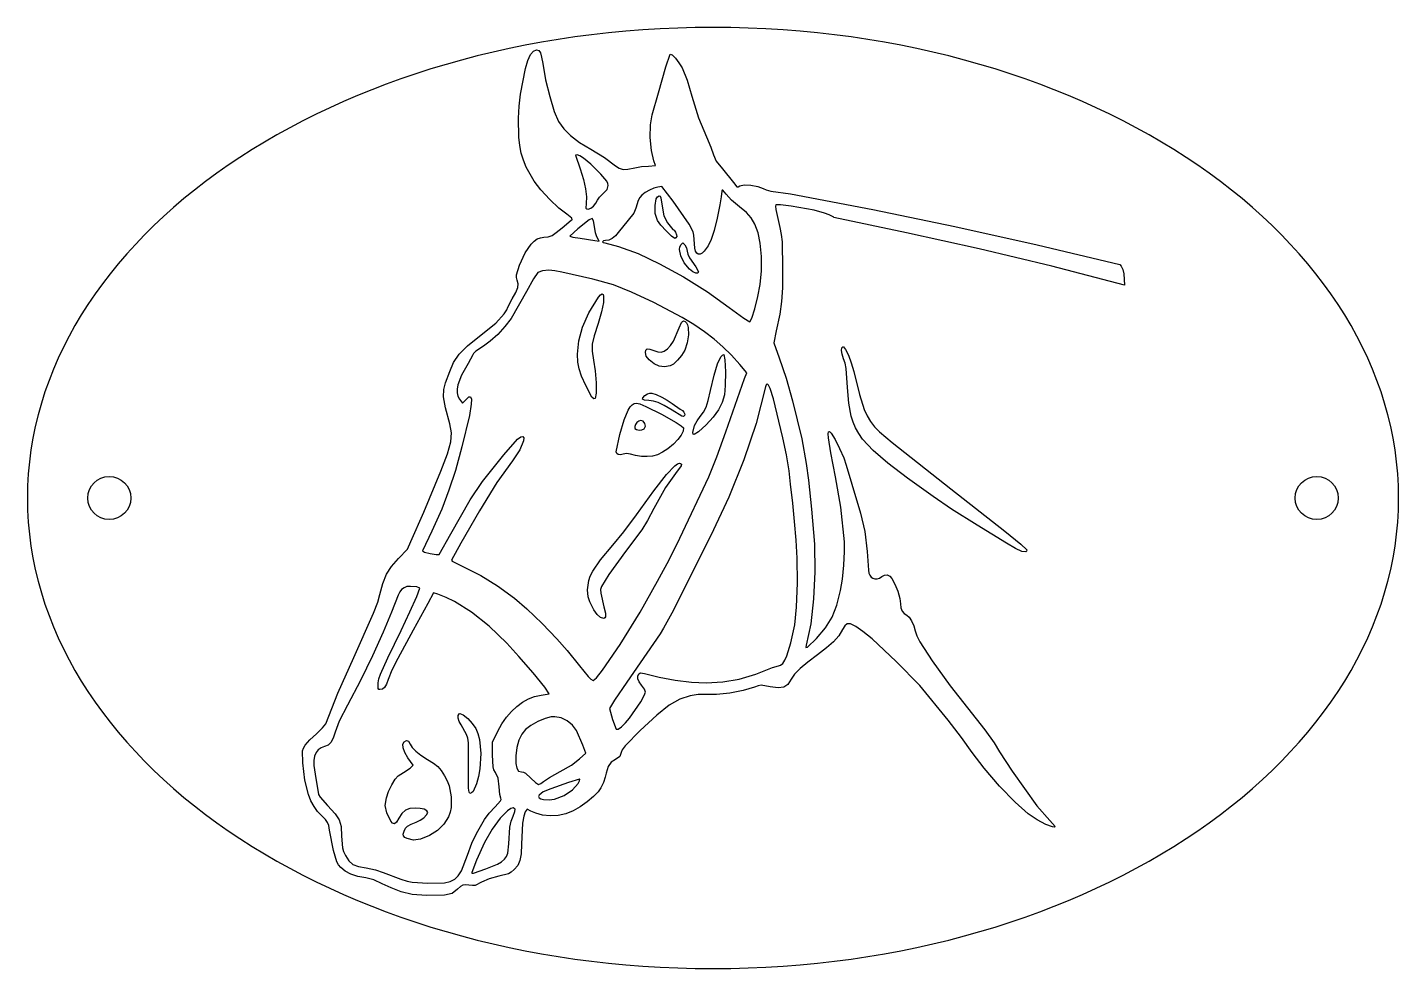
# Model space of a CAD drawing. Extents: x -54 to 264, y 33 to 252.
import ezdxf

# ---------------------------------------------------------------- set-up
doc = ezdxf.new("R2010")
doc.units = 0
doc.header["$MEASUREMENT"] = 0
doc.layers.add('Layer 1', color=7, linetype='Continuous')

msp = doc.modelspace()

# ---------------------------------------------------------------- linework, layer by layer
at = {"linetype": 'Continuous'}
for centre in [(-35.186186, 142.645466), (244.952914, 142.645466)]:
    msp.add_circle(centre, 5, dxfattribs=at)
at = {"linetype": 'Continuous', "extrusion": (0, 0, -1)}
msp.add_ellipse((104.883364, 142.645466), major_axis=(159.051771, 0), ratio=0.6866098313, dxfattribs=at)
at = {"layer": 'Layer 1'}
for p, q in [((61.927514, 244.19575), (62.536682, 245.545611)), ((62.536682, 245.545611), (63.213103, 246.352812)), ((63.213103, 246.352812), (63.958828, 246.621056)), ((63.958828, 246.621056), (64.452891, 246.466756)), ((63.958828, 246.621056), (63.958828, 246.621056)), ((64.452891, 246.466756), (64.828927, 245.947946)), ((64.828927, 245.947946), (65.124896, 244.98076)), ((65.124896, 244.98076), (65.378759, 243.481334)), ((93.95866, 242.729681), (94.976815, 245.650917)), ((94.976815, 245.650917), (95.41113, 245.492787)), ((95.41113, 245.492787), (96.157803, 244.740327)), ((60.242415, 236.348026), (61.383551, 242.299528)), ((61.383551, 242.299528), (61.927514, 244.19575)), ((65.378759, 243.481334), (66.051898, 239.709546)), ((92.225148, 236.67272), (93.95866, 242.729681)), ((96.157803, 244.740327), (96.995285, 243.651617)), ((96.995285, 243.651617), (97.702023, 242.484736)), ((97.702023, 242.484736), (98.873466, 239.629975)), ((66.051898, 239.709546), (67.002824, 235.789509)), ((98.873466, 239.629975), (99.986259, 235.887789)), ((59.9251, 233.558921), (60.242415, 236.348026)), ((67.002824, 235.789509), (68.061145, 232.348561)), ((90.76994, 231.59272), (92.225148, 236.67272)), ((99.986259, 235.887789), (101.496492, 230.895101)), ((59.760773, 230.781331), (59.9251, 233.558921)), ((68.061145, 232.348561), (69.056467, 230.014039)), ((59.83015, 226.384119), (59.760773, 230.781331)), ((69.056467, 230.014039), (70.247057, 228.319481)), ((90.29392, 226.277647), (90.348809, 229.225366)), ((90.348809, 229.225366), (90.76994, 231.59272)), ((101.496492, 230.895101), (103.346467, 226.424525)), ((60.05059, 224.469004), (59.83015, 226.384119)), ((70.247057, 228.319481), (71.829316, 226.735363)), ((71.829316, 226.735363), (73.892669, 225.183238)), ((90.582874, 223.312968), (90.29392, 226.277647)), ((103.346467, 226.424525), (104.376946, 224.072893)), ((60.407667, 222.69115), (60.05059, 224.469004)), ((60.910983, 221.011756), (60.407667, 222.69115)), ((73.892669, 225.183238), (76.526537, 223.584664)), ((76.526537, 223.584664), (79.687986, 221.63777)), ((91.193273, 220.894734), (90.582874, 223.312968)), ((104.376946, 224.072893), (104.995703, 222.288206)), ((61.570139, 219.392022), (60.910983, 221.011756)), ((73.404453, 222.270567), (72.98994, 222.200011)), ((72.98994, 222.200011), (74.048273, 219.016192)), ((73.993076, 222.058059), (73.404453, 222.270567)), ((73.404453, 222.270567), (73.404453, 222.270567)), ((74.870007, 221.526022), (73.993076, 222.058059)), ((76.552995, 220.136261), (74.870007, 221.526022)), ((78.846051, 217.77265), (76.552995, 220.136261)), ((79.687986, 221.63777), (82.267995, 219.739386)), ((82.267995, 219.739386), (83.11012, 219.161506)), ((86.739453, 219.271956), (88.326682, 219.538954)), ((88.326682, 219.538954), (89.940912, 219.651192)), ((89.940912, 219.651192), (91.581328, 219.783484)), ((91.581328, 219.783484), (91.193273, 220.894734)), ((104.995703, 222.288206), (105.597331, 220.804818)), ((105.597331, 220.804818), (107.050634, 219.007372)), ((63.394384, 216.176331), (61.570139, 219.392022)), ((74.048273, 219.016192), (74.805606, 216.540027)), ((74.805606, 216.540027), (75.296027, 214.363414)), ((80.259293, 216.18643), (78.846051, 217.77265)), ((83.11012, 219.161506), (84.004472, 218.90558)), ((84.004472, 218.90558), (85.14845, 218.9497)), ((85.14845, 218.9497), (86.739453, 219.271956)), ((107.050634, 219.007372), (109.625912, 215.87647)), ((64.95262, 214.167989), (63.394384, 216.176331)), ((67.005273, 211.950933), (64.95262, 214.167989)), ((75.296027, 214.363414), (75.517554, 212.497947)), ((78.555531, 212.44271), (79.428134, 213.301192)), ((79.428134, 213.301192), (80.361739, 214.250436)), ((80.516205, 215.65958), (80.259293, 216.18643)), ((80.361739, 214.250436), (80.583481, 215.144456)), ((80.583481, 215.144456), (80.516205, 215.65958)), ((89.176212, 213.538923), (88.38869, 212.921956)), ((90.132906, 214.094195), (89.176212, 213.538923)), ((91.147943, 214.530777), (90.132906, 214.094195)), ((92.110495, 214.791678), (91.147943, 214.530777)), ((93.045356, 214.950428), (92.110495, 214.791678)), ((95.647092, 211.493206), (93.045356, 214.950428)), ((93.045356, 214.950428), (93.045356, 214.950428)), ((106.927162, 213.821539), (106.768412, 212.525081)), ((107.034347, 214.097849), (106.927162, 213.821539)), ((107.189234, 214.11185), (107.034347, 214.097849)), ((107.90612, 213.17772), (107.189234, 214.11185)), ((109.16186, 211.796968), (107.90612, 213.17772)), ((109.625912, 215.87647), (110.444562, 214.867562)), ((110.444562, 214.867562), (110.730931, 214.851436)), ((110.730931, 214.851436), (111.107578, 215.065081)), ((111.107578, 215.065081), (112.131884, 215.314833)), ((112.131884, 215.314833), (113.655081, 215.261717)), ((113.655081, 215.261717), (115.262721, 214.953737)), ((115.262721, 214.953737), (116.540356, 214.4389)), ((116.540356, 214.4389), (117.210406, 214.137112)), ((117.210406, 214.137112), (118.316128, 213.864574)), ((118.316128, 213.864574), (122.83744, 213.230636)), ((122.83744, 213.230636), (141.971642, 209.581119)), ((69.148661, 209.932756), (67.005273, 211.950933)), ((75.468203, 210.95522), (75.412436, 209.888932)), ((75.517554, 212.497947), (75.468203, 210.95522)), ((76.52003, 209.899335), (77.16494, 210.381136)), ((77.16494, 210.381136), (77.730979, 211.035326)), ((77.730979, 211.035326), (78.087578, 211.74015)), ((78.087578, 211.74015), (78.555531, 212.44271)), ((87.500303, 211.699409), (87.004037, 209.896886)), ((87.881724, 212.353062), (87.500303, 211.699409)), ((88.38869, 212.921956), (87.881724, 212.353062)), ((91.429197, 210.524347), (91.731659, 212.061385)), ((91.502662, 208.686808), (91.429197, 210.524347)), ((91.731659, 212.061385), (92.012934, 212.558385)), ((92.012934, 212.558385), (92.375078, 212.789664)), ((92.375078, 212.789664), (92.427995, 212.789664)), ((92.427995, 212.789664), (92.61451, 212.673293)), ((92.427995, 212.789664), (92.427995, 212.789664)), ((92.61451, 212.673293), (92.768277, 212.287352)), ((92.768277, 212.287352), (93.062995, 210.408414)), ((93.062995, 210.408414), (93.472329, 208.120264)), ((99.368898, 206.210359), (95.647092, 211.493206)), ((106.503828, 210.690636), (105.833551, 207.61265)), ((106.768412, 212.525081), (106.503828, 210.690636)), ((111.054662, 210.187928), (109.16186, 211.796968)), ((112.658515, 208.872492), (111.054662, 210.187928)), ((119.433134, 210.681817), (119.362992, 210.402725)), ((119.362992, 210.402725), (119.4618, 209.632204)), ((120.558032, 210.673108), (119.433134, 210.681817)), ((123.000946, 210.377804), (120.558032, 210.673108)), ((128.358412, 209.420636), (123.000946, 210.377804)), ((70.979106, 208.521053), (69.148661, 209.932756)), ((69.867856, 205.372511), (71.993342, 207.092303)), ((72.116638, 207.550186), (70.979106, 208.521053)), ((71.993342, 207.092303), (72.239603, 207.219361)), ((72.239603, 207.219361), (72.116638, 207.550186)), ((76.191398, 207.206956), (73.521105, 205.124888)), ((75.412436, 209.888932), (75.579335, 209.739288)), ((75.579335, 209.739288), (75.926815, 209.711678)), ((75.926815, 209.711678), (76.52003, 209.899335)), ((76.852856, 207.515636), (76.191398, 207.206956)), ((77.179176, 206.968831), (76.852856, 207.515636)), ((76.852856, 207.515636), (76.852856, 207.515636)), ((77.443759, 205.178484), (77.179176, 206.968831)), ((85.187231, 207.14522), (82.850078, 204.2789)), ((86.508812, 208.734212), (85.187231, 207.14522)), ((87.004037, 209.896886), (86.508812, 208.734212)), ((91.987023, 207.057025), (91.502662, 208.686808)), ((92.769288, 205.988229), (91.987023, 207.057025)), ((93.472329, 208.120264), (94.332995, 206.474942)), ((105.833551, 207.61265), (105.152813, 204.749286)), ((113.758478, 207.641864), (112.658515, 208.872492)), ((114.573685, 206.189372), (113.758478, 207.641864)), ((119.4618, 209.632204), (120.394453, 205.39015)), ((130.719278, 208.761722), (128.358412, 209.420636)), ((131.871797, 208.333083), (130.719278, 208.761722)), ((132.944523, 207.789039), (131.871797, 208.333083)), ((132.944523, 207.744942), (132.944523, 207.789039)), ((149.798481, 204.213841), (132.944523, 207.744942)), ((141.971642, 209.581119), (161.001003, 205.632056)), ((67.531936, 203.551052), (68.529924, 204.222677)), ((68.529924, 204.222677), (69.867856, 205.372511)), ((73.521105, 205.124888), (71.684662, 203.423414)), ((77.590995, 204.147905), (77.443759, 205.178484)), ((77.964106, 203.220567), (77.590995, 204.147905)), ((82.850078, 204.2789), (82.231912, 203.479612)), ((94.022325, 204.606943), (92.769288, 205.988229)), ((95.263128, 203.412209), (94.022325, 204.606943)), ((94.332995, 206.474942), (95.53244, 204.993275)), ((95.53244, 204.993275), (95.860069, 204.786533)), ((95.860069, 204.786533), (96.197526, 204.300851)), ((96.197526, 204.300851), (96.43395, 203.738048)), ((96.43395, 203.738048), (96.458481, 203.299942)), ((100.304262, 204.381037), (99.368898, 206.210359)), ((100.448917, 203.614141), (100.304262, 204.381037)), ((100.480148, 202.620845), (100.448917, 203.614141)), ((105.152813, 204.749286), (104.48809, 202.665022)), ((115.323273, 204.208345), (114.573685, 206.189372)), ((115.863497, 201.777994), (115.323273, 204.208345)), ((120.394453, 205.39015), (120.721924, 203.779267)), ((120.721924, 203.779267), (120.907205, 202.082006)), ((166.65244, 200.473058), (149.798481, 204.213841)), ((161.001003, 205.632056), (180.060318, 201.383445)), ((61.316235, 199.507992), (62.674166, 201.540829)), ((62.674166, 201.540829), (63.379594, 202.249997)), ((63.379594, 202.249997), (64.103368, 202.755479)), ((64.103368, 202.755479), (64.846016, 203.058137)), ((64.846016, 203.058137), (65.608065, 203.158831)), ((65.608065, 203.158831), (66.63696, 203.236736)), ((66.63696, 203.236736), (67.531936, 203.551052)), ((71.684662, 203.423414), (72.393489, 203.194954)), ((72.393489, 203.194954), (74.10119, 202.911886)), ((74.10119, 202.911886), (77.505495, 202.38272)), ((77.505495, 202.38272), (78.493273, 202.268067)), ((78.493273, 202.268067), (77.964106, 203.220567)), ((79.471269, 202.30001), (79.278203, 202.118136)), ((79.278203, 202.118136), (79.420191, 201.931852)), ((79.420191, 201.931852), (79.763273, 201.853553)), ((79.939662, 202.3739), (79.471269, 202.30001)), ((79.763273, 201.853553), (82.991451, 200.982698)), ((80.741118, 202.504346), (79.939662, 202.3739)), ((81.517063, 202.880505), (80.741118, 202.504346)), ((82.231912, 203.479612), (81.517063, 202.880505)), ((82.991451, 200.982698), (87.524384, 199.348831)), ((96.00869, 202.903067), (95.263128, 203.412209)), ((96.263035, 203.020098), (96.00869, 202.903067)), ((96.458481, 203.299942), (96.263035, 203.020098)), ((97.122865, 200.322957), (97.215788, 200.95949)), ((97.215788, 200.95949), (97.472717, 201.474317)), ((97.472717, 201.474317), (97.878412, 201.835914)), ((97.878412, 201.835914), (98.38112, 201.368484)), ((97.878412, 201.835914), (97.878412, 201.835914)), ((98.38112, 201.368484), (98.753654, 200.688285)), ((98.753654, 200.688285), (98.910287, 199.922095)), ((100.64804, 200.613469), (100.480148, 202.620845)), ((100.850962, 199.93254), (100.64804, 200.613469)), ((103.755264, 201.140752), (102.870217, 199.957372)), ((104.48809, 202.665022), (103.755264, 201.140752)), ((116.139457, 198.706755), (115.863497, 201.777994)), ((120.907205, 202.082006), (121.011815, 195.829872)), ((183.506398, 196.432728), (166.65244, 200.473058)), ((180.060318, 201.383445), (199.284384, 196.835289)), ((60.025356, 196.650081), (61.316235, 199.507992)), ((87.524384, 199.348831), (92.50378, 197.000286)), ((97.38517, 198.814788), (97.122865, 200.322957)), ((98.171909, 197.209839), (97.38517, 198.814788)), ((98.910287, 199.922095), (99.039202, 199.239178)), ((99.039202, 199.239178), (99.420895, 198.39267)), ((99.420895, 198.39267), (100.912301, 196.270845)), ((101.127029, 199.473514), (100.850962, 199.93254)), ((101.471616, 199.241438), (101.127029, 199.473514)), ((101.880095, 199.241357), (101.471616, 199.241438)), ((102.347838, 199.47832), (101.880095, 199.241357)), ((102.870217, 199.957372), (102.347838, 199.47832)), ((116.135207, 195.376677), (116.139457, 198.706755)), ((59.267003, 194.396965), (60.025356, 196.650081)), ((59.27858, 193.815418), (59.267003, 194.396965)), ((64.232231, 194.947928), (63.211637, 193.502712)), ((65.310523, 195.367435), (64.232231, 194.947928)), ((66.78987, 195.485914), (65.310523, 195.367435)), ((68.207923, 195.374333), (66.78987, 195.485914)), ((66.78987, 195.485914), (66.78987, 195.485914)), ((69.850217, 195.08022), (68.207923, 195.374333)), ((76.989673, 193.441976), (69.850217, 195.08022)), ((92.50378, 197.000286), (98.019691, 193.935553)), ((99.395356, 195.768136), (98.171909, 197.209839)), ((100.194496, 195.157638), (99.395356, 195.768136)), ((100.876424, 194.835701), (100.194496, 195.157638)), ((101.351395, 194.827846), (100.876424, 194.835701)), ((100.912301, 196.270845), (101.529662, 195.159595)), ((101.529662, 195.159595), (101.351395, 194.827846)), ((115.834801, 192.169803), (116.135207, 195.376677)), ((121.011815, 195.829872), (120.979035, 191.411737)), ((200.360356, 192.00299), (183.506398, 196.432728)), ((199.284384, 196.835289), (199.601884, 196.464872)), ((199.601884, 196.464872), (199.9941, 195.696378)), ((199.9941, 195.696378), (200.219065, 194.688767)), ((200.219065, 194.688767), (200.360356, 192.00299)), ((59.164744, 190.365921), (59.62224, 191.45922)), ((59.48737, 193.201678), (59.27858, 193.815418)), ((59.712441, 192.34116), (59.48737, 193.201678)), ((59.62224, 191.45922), (59.712441, 192.34116)), ((63.211637, 193.502712), (61.577578, 190.564664)), ((81.823665, 192.078754), (76.989673, 193.441976)), ((86.004492, 190.441351), (81.823665, 192.078754)), ((98.019691, 193.935553), (103.573001, 190.450966)), ((115.304896, 189.389573), (115.834801, 192.169803)), ((120.979035, 191.411737), (120.798023, 188.279076)), ((57.282509, 186.948692), (58.287926, 188.871331)), ((61.577578, 190.564664), (58.032162, 184.311678)), ((58.287926, 188.871331), (59.164744, 190.365921)), ((76.093061, 185.620337), (78.308065, 189.215289)), ((78.308065, 189.215289), (78.797607, 189.811268)), ((78.797607, 189.811268), (79.163551, 190.009039)), ((79.475977, 188.037596), (79.049805, 185.84955)), ((79.163551, 190.009039), (79.387754, 189.882088)), ((79.163551, 190.009039), (79.163551, 190.009039)), ((79.387754, 189.882088), (79.514426, 189.493776)), ((79.514426, 189.493776), (79.475977, 188.037596)), ((91.184453, 187.980567), (86.004492, 190.441351)), ((97.734281, 184.539445), (91.184453, 187.980567)), ((103.573001, 190.450966), (108.664592, 186.842859)), ((114.603274, 186.577384), (115.304896, 189.389573)), ((120.798023, 188.279076), (120.3579, 185.32348)), ((54.504384, 183.253345), (56.398511, 185.372139)), ((56.398511, 185.372139), (57.037828, 186.323056)), ((57.037828, 186.323056), (57.282509, 186.948692)), ((74.580479, 182.312604), (76.093061, 185.620337)), ((79.049805, 185.84955), (78.237509, 183.138692)), ((100.458908, 182.895326), (97.734281, 184.539445)), ((108.664592, 186.842859), (112.04244, 184.364595)), ((113.915489, 184.400641), (114.603274, 186.577384)), ((120.3579, 185.32348), (119.547787, 181.436539)), ((50.738481, 180.210636), (54.504384, 183.253345)), ((56.6135, 182.41671), (54.939775, 180.58343)), ((58.032162, 184.311678), (56.6135, 182.41671)), ((73.719017, 179.151126), (74.580479, 182.312604)), ((78.237509, 183.138692), (77.305982, 180.311141)), ((95.717929, 179.069314), (97.067023, 182.150914)), ((97.067023, 182.150914), (97.593998, 183.347281)), ((97.593998, 183.347281), (97.830868, 183.637865)), ((97.830868, 183.637865), (98.07244, 183.738414)), ((98.07244, 183.738414), (98.390333, 183.628289)), ((98.07244, 183.738414), (98.07244, 183.738414)), ((98.390333, 183.628289), (98.769176, 183.279803)), ((98.769176, 183.279803), (98.997059, 182.8538)), ((98.997059, 182.8538), (99.135781, 182.216407)), ((99.135781, 182.216407), (99.161085, 180.52135)), ((102.900662, 181.241613), (100.458908, 182.895326)), ((112.04244, 184.364595), (113.427092, 183.526747)), ((113.427092, 183.526747), (113.915489, 184.400641)), ((119.547787, 181.436539), (118.992162, 178.684872)), ((47.955453, 177.97981), (50.738481, 180.210636)), ((53.207104, 179.00693), (51.611606, 177.882303)), ((54.939775, 180.58343), (53.207104, 179.00693)), ((73.45737, 175.994942), (73.719017, 179.151126)), ((76.874096, 178.379229), (76.863742, 176.705972)), ((77.305982, 180.311141), (76.874096, 178.379229)), ((95.050307, 178.055087), (95.717929, 179.069314)), ((98.875782, 178.622429), (98.310565, 176.947442)), ((99.161085, 180.52135), (98.875782, 178.622429)), ((105.122534, 179.532891), (102.900662, 181.241613)), ((107.187515, 177.723744), (105.122534, 179.532891)), ((118.992162, 178.684872), (120.226884, 175.148275)), ((44.66599, 174.086193), (45.990149, 176.007471)), ((45.990149, 176.007471), (47.955453, 177.97981)), ((49.16862, 175.853831), (48.092648, 173.895914)), ((49.348579, 176.212698), (49.16862, 175.853831)), ((49.852098, 176.70074), (49.348579, 176.212698)), ((51.611606, 177.882303), (49.852098, 176.70074)), ((73.542645, 174.199481), (73.45737, 175.994942)), ((76.863742, 176.705972), (77.196815, 174.654386)), ((89.226537, 176.382997), (89.314236, 176.968243)), ((89.415394, 175.529305), (89.226537, 176.382997)), ((89.314236, 176.968243), (89.620621, 177.230013)), ((90.073203, 174.707303), (89.415394, 175.529305)), ((89.620621, 177.230013), (90.210624, 177.185133)), ((90.210624, 177.185133), (91.149176, 176.850428)), ((91.149176, 176.850428), (92.090168, 176.543472)), ((92.090168, 176.543472), (92.873918, 176.507297)), ((92.873918, 176.507297), (93.591251, 176.75293)), ((93.591251, 176.75293), (94.332995, 177.2914)), ((94.332995, 177.2914), (95.050307, 178.055087)), ((97.586728, 175.743844), (96.679141, 174.618191)), ((98.310565, 176.947442), (97.586728, 175.743844)), ((105.952643, 173.781244), (106.708965, 175.387803)), ((106.708965, 175.387803), (107.061725, 175.795944)), ((107.061725, 175.795944), (107.394592, 175.933206)), ((109.158593, 175.768756), (107.187515, 177.723744)), ((107.394592, 175.933206), (107.636267, 174.707923)), ((107.394592, 175.933206), (107.394592, 175.933206)), ((111.098759, 173.622511), (109.158593, 175.768756)), ((120.226884, 175.148275), (121.889826, 170.474833)), ((134.688873, 176.905772), (134.752462, 177.50312)), ((134.833491, 176.024989), (134.688873, 176.905772)), ((134.752462, 177.50312), (135.025912, 177.723553)), ((135.184662, 174.954247), (134.833491, 176.024989)), ((135.025912, 177.723553), (135.131745, 177.705914)), ((135.025912, 177.723553), (135.025912, 177.723553)), ((135.131745, 177.705914), (135.644636, 177.134575)), ((135.644636, 177.134575), (136.286706, 175.829161)), ((136.286706, 175.829161), (136.953223, 174.037784)), ((42.862717, 169.345081), (43.806398, 172.008553)), ((43.806398, 172.008553), (44.66599, 174.086193)), ((48.092648, 173.895914), (46.514911, 171.115157)), ((73.82877, 172.611495), (73.542645, 174.199481)), ((74.401035, 170.900632), (73.82877, 172.611495)), ((77.196815, 174.654386), (77.553144, 172.133744)), ((77.553144, 172.133744), (77.755683, 169.361294)), ((91.243238, 173.786366), (90.073203, 174.707303)), ((92.423579, 173.247161), (91.243238, 173.786366)), ((93.643611, 173.080839), (92.423579, 173.247161)), ((94.932717, 173.278553), (93.643611, 173.080839)), ((95.742804, 173.73994), (94.932717, 173.278553)), ((96.679141, 174.618191), (95.742804, 173.73994)), ((105.14339, 171.158253), (105.952643, 173.781244)), ((107.636267, 174.707923), (107.753083, 171.888245)), ((107.753083, 171.888245), (107.725932, 168.758304)), ((112.756815, 171.699872), (111.098759, 173.622511)), ((135.538753, 173.924528), (135.184662, 174.954247)), ((135.77301, 172.73374), (135.538753, 173.924528)), ((136.093065, 168.313206), (135.77301, 172.73374)), ((136.953223, 174.037784), (137.539453, 172.008553)), ((137.539453, 172.008553), (138.87119, 166.646331)), ((42.41996, 167.839436), (42.862717, 169.345081)), ((45.666223, 168.875825), (45.506721, 167.923264)), ((46.514911, 171.115157), (45.666223, 168.875825)), ((75.344731, 168.736539), (74.401035, 170.900632)), ((76.784199, 166.080407), (75.344731, 168.736539)), ((77.755683, 169.361294), (77.775801, 167.00848)), ((104.298967, 167.563553), (105.14339, 171.158253)), ((107.725932, 168.758304), (107.535703, 166.602234)), ((107.888481, 158.003275), (112.218828, 170.350497)), ((112.218828, 170.350497), (112.756815, 171.699872)), ((117.25424, 168.920298), (117.078342, 168.41022)), ((117.448759, 169.133414), (117.25424, 168.920298)), ((117.770691, 168.826936), (117.448759, 169.133414)), ((117.448759, 169.133414), (117.448759, 169.133414)), ((118.171382, 168.024362), (117.770691, 168.826936)), ((121.889826, 170.474833), (123.340148, 165.199942)), ((42.395136, 166.097634), (42.41996, 167.839436)), ((42.840023, 163.602715), (42.395136, 166.097634)), ((45.506721, 167.923264), (45.51922, 167.062944)), ((45.51922, 167.062944), (45.700299, 166.280493)), ((45.700299, 166.280493), (46.046537, 165.561539)), ((46.046537, 165.561539), (46.752092, 164.679595)), ((46.752092, 164.679595), (47.598759, 165.508622)), ((47.598759, 165.508622), (48.238712, 166.112234)), ((48.238712, 166.112234), (48.657176, 166.129281)), ((48.657176, 166.129281), (48.850702, 165.562597)), ((48.850702, 165.562597), (48.815842, 164.415011)), ((77.260824, 165.62751), (76.784199, 166.080407)), ((77.58487, 165.746747), (77.260824, 165.62751)), ((77.775801, 167.00848), (77.58487, 165.746747)), ((88.512162, 165.55272), (88.61702, 165.924408)), ((89.006279, 165.359703), (88.512162, 165.55272)), ((88.61702, 165.924408), (89.094245, 166.452303)), ((89.094245, 166.452303), (89.679186, 166.856495)), ((89.679186, 166.856495), (90.249592, 166.990289)), ((90.249592, 166.990289), (90.699384, 166.946192)), ((90.249592, 166.990289), (90.249592, 166.990289)), ((90.699384, 166.946192), (91.730495, 166.644801)), ((91.730495, 166.644801), (92.979433, 166.083459)), ((92.979433, 166.083459), (94.256923, 165.358171)), ((103.777162, 165.302426), (104.298967, 167.563553)), ((107.535703, 166.602234), (106.98267, 164.815121)), ((117.078342, 168.41022), (114.867118, 159.942949)), ((118.912787, 165.632095), (118.171382, 168.024362)), ((120.182787, 160.490359), (118.912787, 165.632095)), ((136.374595, 164.667454), (136.093065, 168.313206)), ((138.87119, 166.646331), (139.948288, 163.188808)), ((43.806398, 159.83772), (42.840023, 163.602715)), ((48.815842, 164.415011), (48.392509, 161.769178)), ((84.255878, 160.759496), (85.171828, 163.016278)), ((85.171828, 163.016278), (85.634529, 163.766184)), ((85.634529, 163.766184), (86.110913, 164.283503)), ((86.110913, 164.283503), (86.60888, 164.583039)), ((86.60888, 164.583039), (87.136328, 164.679595)), ((87.136328, 164.679595), (87.943452, 164.463106)), ((87.136328, 164.679595), (87.136328, 164.679595)), ((87.943452, 164.463106), (89.314055, 163.885692)), ((89.96737, 165.261678), (89.006279, 165.359703)), ((89.314055, 163.885692), (92.933639, 162.080392)), ((91.085335, 165.154623), (89.96737, 165.261678)), ((92.188413, 164.816378), (91.085335, 165.154623)), ((93.534755, 164.138543), (92.188413, 164.816378)), ((95.382509, 163.01272), (93.534755, 164.138543)), ((94.256923, 165.358171), (95.37369, 164.564942)), ((95.37369, 164.564942), (97.243412, 163.286122)), ((97.630226, 161.673148), (95.382509, 163.01272)), ((97.243412, 163.286122), (97.788126, 162.929962)), ((97.788126, 162.929962), (98.153939, 162.532463)), ((98.153939, 162.532463), (98.313637, 162.134762)), ((101.926537, 161.58397), (102.692866, 162.569686)), ((102.692866, 162.569686), (103.275768, 163.723488)), ((103.275768, 163.723488), (103.777162, 165.302426)), ((106.124381, 163.107388), (104.91783, 161.407443)), ((106.98267, 164.815121), (106.124381, 163.107388)), ((123.340148, 165.199942), (125.478187, 156.343731)), ((136.935871, 161.603124), (136.374595, 164.667454)), ((139.948288, 163.188808), (140.612983, 161.739568)), ((44.188053, 157.783646), (43.806398, 159.83772)), ((48.392509, 161.769178), (46.628424, 154.549135)), ((83.29987, 157.394734), (84.255878, 160.759496)), ((86.890395, 159.717728), (86.726716, 159.243709)), ((86.726716, 159.243709), (86.765912, 158.805845)), ((87.221138, 160.161343), (86.890395, 159.717728)), ((87.683134, 160.507997), (87.221138, 160.161343)), ((88.053551, 160.613831), (87.683134, 160.507997)), ((88.646879, 160.438364), (88.053551, 160.613831)), ((88.053551, 160.613831), (88.053551, 160.613831)), ((89.0663, 159.946365), (88.646879, 160.438364)), ((88.909037, 158.708831), (89.193218, 159.311849)), ((89.193218, 159.311849), (89.0663, 159.946365)), ((92.933639, 162.080392), (96.370956, 160.128304)), ((96.370956, 160.128304), (97.513726, 159.367406)), ((97.513726, 159.367406), (98.001884, 158.894039)), ((98.033171, 161.590932), (97.630226, 161.673148)), ((98.240009, 161.777997), (98.033171, 161.590932)), ((98.313637, 162.134762), (98.240009, 161.777997)), ((100.225241, 157.866102), (100.630078, 159.432025)), ((100.630078, 159.432025), (101.177645, 160.544228)), ((101.177645, 160.544228), (101.926537, 161.58397)), ((103.320009, 159.643692), (101.522833, 157.968643)), ((104.91783, 161.407443), (103.320009, 159.643692)), ((114.867118, 159.942949), (112.057479, 151.489516)), ((121.112549, 156.615992), (120.182787, 160.490359)), ((137.375871, 160.219505), (136.935871, 161.603124)), ((137.951154, 158.897858), (137.375871, 160.219505)), ((140.612983, 161.739568), (141.402532, 160.416715)), ((141.402532, 160.416715), (142.347504, 159.175276)), ((142.347504, 159.175276), (143.478466, 157.970281)), ((44.045362, 155.667942), (44.188053, 157.783646)), ((56.325769, 152.632951), (59.531467, 156.283484)), ((59.531467, 156.283484), (60.298763, 156.831214)), ((60.903154, 155.912625), (60.054974, 153.859204)), ((60.298763, 156.831214), (60.772245, 156.905729)), ((60.772245, 156.905729), (60.96826, 156.576406)), ((60.96826, 156.576406), (60.903154, 155.912625)), ((82.417926, 153.390706), (83.29987, 157.394734)), ((86.765912, 158.805845), (87.115436, 158.517502)), ((87.115436, 158.517502), (87.734657, 158.398657)), ((87.734657, 158.398657), (88.405287, 158.459152)), ((88.405287, 158.459152), (88.909037, 158.708831)), ((96.749827, 156.1924), (95.735287, 155.145775)), ((97.513883, 157.245996), (96.749827, 156.1924)), ((97.95529, 158.186547), (97.513883, 157.245996)), ((98.001884, 158.894039), (97.95529, 158.186547)), ((100.277348, 157.486822), (100.225241, 157.866102)), ((100.507035, 157.377211), (100.277348, 157.486822)), ((101.522833, 157.968643), (100.507035, 157.377211)), ((105.802591, 152.229004), (107.888481, 158.003275)), ((121.912173, 152.637758), (121.112549, 156.615992)), ((125.478187, 156.343731), (126.523967, 150.647859)), ((131.615493, 157.540576), (131.703399, 158.031671)), ((131.668546, 156.579388), (131.615493, 157.540576)), ((132.20774, 153.146913), (131.668546, 156.579388)), ((131.703399, 158.031671), (131.929714, 158.077632)), ((131.929714, 158.077632), (132.291884, 157.703414)), ((132.291884, 157.703414), (133.193444, 156.220383)), ((133.193444, 156.220383), (134.251169, 154.116365)), ((138.683504, 157.610387), (137.951154, 158.897858)), ((139.594704, 156.329297), (138.683504, 157.610387)), ((142.040784, 153.675084), (139.594704, 156.329297)), ((143.478466, 157.970281), (146.420634, 155.489734)), ((41.725009, 148.839872), (43.262841, 152.887665)), ((43.262841, 152.887665), (44.045362, 155.667942)), ((46.628424, 154.549135), (45.113991, 149.014942)), ((60.054974, 153.859204), (58.358481, 151.300497)), ((82.539324, 152.97119), (82.417926, 153.390706)), ((82.876892, 152.731663), (82.539324, 152.97119)), ((83.390671, 152.684956), (82.876892, 152.731663)), ((84.040703, 152.8439), (83.390671, 152.684956)), ((84.847185, 152.994676), (84.040703, 152.8439)), ((85.769315, 152.790984), (84.847185, 152.994676)), ((86.93558, 152.489939), (85.769315, 152.790984)), ((92.014224, 152.697596), (90.866953, 152.385289)), ((93.190777, 153.251568), (92.014224, 152.697596)), ((94.422502, 154.062523), (93.190777, 153.251568)), ((95.735287, 155.145775), (94.422502, 154.062523)), ((133.341398, 147.534595), (132.20774, 153.146913)), ((134.251169, 154.116365), (135.206787, 151.940558)), ((145.463655, 150.712859), (142.040784, 153.675084)), ((146.420634, 155.489734), (160.029037, 144.782928)), ((51.382301, 146.50272), (56.325769, 152.632951)), ((58.358481, 151.300497), (54.765658, 146.244529)), ((88.28001, 152.313707), (86.93558, 152.489939)), ((89.643502, 152.27469), (88.28001, 152.313707)), ((90.866953, 152.385289), (89.643502, 152.27469)), ((94.072072, 148.068322), (96.005747, 150.136322)), ((96.005747, 150.136322), (96.661398, 150.610749)), ((97.471855, 150.102388), (96.149801, 148.301886)), ((96.661398, 150.610749), (97.137578, 150.744872)), ((97.137578, 150.744872), (97.322787, 150.683136)), ((97.137578, 150.744872), (97.137578, 150.744872)), ((97.322787, 150.683136), (97.540372, 150.462497)), ((97.540372, 150.462497), (97.471855, 150.102388)), ((103.893273, 147.534595), (105.802591, 152.229004)), ((112.057479, 151.489516), (108.583271, 142.873224)), ((122.515177, 148.921345), (121.912173, 152.637758)), ((126.523967, 150.647859), (127.053134, 146.749664)), ((135.206787, 151.940558), (135.802023, 150.242164)), ((135.802023, 150.242164), (137.089662, 145.832442)), ((150.037578, 147.220264), (145.463655, 150.712859)), ((37.793112, 139.32686), (41.725009, 148.839872)), ((45.113991, 149.014942), (43.631473, 144.433908)), ((48.583801, 142.194008), (51.382301, 146.50272)), ((91.168633, 144.344395), (94.072072, 148.068322)), ((96.149801, 148.301886), (93.89948, 145.085297)), ((97.21907, 133.317402), (103.893273, 147.534595)), ((122.855078, 145.832442), (122.515177, 148.921345)), ((127.053134, 146.749664), (127.761517, 140.035555)), ((134.550543, 140.55054), (133.341398, 147.534595)), ((155.936815, 142.974942), (150.037578, 147.220264)), ((43.631473, 144.433908), (41.963134, 140.073345)), ((54.765658, 146.244529), (50.738481, 139.694109)), ((87.127509, 138.768067), (91.168633, 144.344395)), ((93.89948, 145.085297), (91.193273, 140.205636)), ((123.393065, 141.4139), (122.855078, 145.832442)), ((137.089662, 145.832442), (139.114135, 139.135814)), ((160.029037, 144.782928), (172.587926, 134.966886)), ((41.963134, 140.073345), (39.68055, 134.972142)), ((44.070981, 134.314247), (48.583801, 142.194008)), ((91.193273, 140.205636), (89.683947, 137.394412)), ((108.583271, 142.873224), (104.378342, 133.917372)), ((123.798759, 137.224664), (123.393065, 141.4139)), ((127.761517, 140.035555), (128.402509, 131.959456)), ((135.396328, 132.479803), (134.550543, 140.55054)), ((160.223839, 140.090404), (155.936815, 142.974942)), ((166.185009, 136.360359), (160.223839, 140.090404)), ((34.784106, 132.541539), (37.793112, 139.32686)), ((50.738481, 139.694109), (46.355217, 132.179942)), ((84.182407, 134.799527), (87.127509, 138.768067)), ((89.683947, 137.394412), (88.398009, 135.274342)), ((124.151537, 132.876678), (123.798759, 137.224664)), ((139.114135, 139.135814), (140.097092, 134.834595)), ((39.68055, 134.972142), (37.456398, 130.371956)), ((41.336953, 129.525289), (44.070981, 134.314247)), ((81.668273, 131.694872), (84.182407, 134.799527)), ((88.398009, 135.274342), (84.57869, 130.213206)), ((104.378342, 133.917372), (101.009315, 127.241053)), ((140.097092, 134.834595), (140.682202, 130.193681)), ((172.949523, 132.162303), (166.185009, 136.360359)), ((172.587926, 134.966886), (176.338339, 131.965719)), ((31.953065, 128.590428), (33.981537, 130.742372)), ((33.981537, 130.742372), (34.784106, 132.541539)), ((46.355217, 132.179942), (44.194453, 128.255289)), ((78.771481, 128.27043), (81.668273, 131.694872)), ((94.664755, 128.151675), (97.21907, 133.317402)), ((124.429886, 128.708512), (124.151537, 132.876678)), ((128.402509, 131.959456), (128.530633, 125.538721)), ((135.408855, 130.199485), (135.396328, 132.479803)), ((175.08666, 130.897064), (172.949523, 132.162303)), ((176.567224, 130.220185), (175.08666, 130.897064)), ((176.338339, 131.965719), (177.703218, 130.583622)), ((177.703218, 130.583622), (177.636065, 130.281855)), ((30.31012, 126.775617), (31.953065, 128.590428)), ((37.456398, 130.371956), (37.978896, 130.108298)), ((37.978896, 130.108298), (39.270518, 129.776601)), ((39.270518, 129.776601), (40.625219, 129.530914)), ((40.625219, 129.530914), (41.336953, 129.525289)), ((44.194453, 128.255289), (44.390904, 128.011324)), ((44.390904, 128.011324), (44.864731, 127.7614)), ((44.864731, 127.7614), (51.029523, 124.683414)), ((76.973625, 125.658303), (78.771481, 128.27043)), ((84.57869, 130.213206), (80.689315, 124.868622)), ((93.433412, 125.935775), (94.664755, 128.151675)), ((124.454671, 122.986904), (124.429886, 128.708512)), ((135.224187, 127.084725), (135.408855, 130.199485)), ((140.682202, 130.193681), (140.996676, 125.86522)), ((177.42736, 130.119695), (176.567224, 130.220185)), ((177.636065, 130.281855), (177.42736, 130.119695)), ((28.248113, 122.840564), (29.115404, 124.934904)), ((29.115404, 124.934904), (30.31012, 126.775617)), ((51.029523, 124.683414), (54.887772, 122.254307)), ((76.056861, 123.46934), (76.418722, 124.535249)), ((76.418722, 124.535249), (76.973625, 125.658303)), ((80.689315, 124.868622), (78.991277, 122.139937)), ((92.004662, 123.3164), (93.433412, 125.935775)), ((101.009315, 127.241053), (97.851953, 120.961609)), ((128.530633, 125.538721), (128.235194, 119.231063)), ((134.898489, 123.836464), (135.224187, 127.084725)), ((140.996676, 125.86522), (141.07079, 125.231602)), ((141.07079, 125.231602), (141.273753, 124.706482)), ((141.273753, 124.706482), (141.584888, 124.299826)), ((141.584888, 124.299826), (141.983514, 124.021602)), ((143.497569, 124.057195), (144.039384, 124.392372)), ((144.039384, 124.392372), (144.680144, 124.740324)), ((144.680144, 124.740324), (145.305713, 124.784693)), ((145.305713, 124.784693), (145.884611, 124.531477)), ((145.884611, 124.531477), (146.385356, 123.986678)), ((27.587441, 120.264872), (28.248113, 122.840564)), ((32.257095, 120.887257), (31.832446, 120.061884)), ((32.640981, 121.376122), (32.257095, 120.887257)), ((33.229976, 121.816834), (32.640981, 121.376122)), ((33.866884, 122.072859), (33.229976, 121.816834)), ((34.687092, 122.125775), (33.866884, 122.072859)), ((36.136557, 122.006841), (34.687092, 122.125775)), ((34.687092, 122.125775), (34.687092, 122.125775)), ((36.865495, 121.755359), (36.136557, 122.006841)), ((36.141213, 119.810467), (36.865495, 121.755359)), ((54.887772, 122.254307), (58.85237, 119.435845)), ((75.803342, 121.314386), (76.056861, 123.46934)), ((75.920018, 119.681743), (75.803342, 121.314386)), ((78.991277, 122.139937), (78.798793, 121.40321)), ((78.798793, 121.40321), (78.828412, 120.591192)), ((87.998367, 116.156825), (92.004662, 123.3164)), ((97.851953, 120.961609), (95.366786, 115.928963)), ((124.250718, 117.291138), (124.454671, 122.986904)), ((133.642613, 117.758849), (134.487926, 121.155636)), ((134.487926, 121.155636), (134.898489, 123.836464)), ((141.983514, 124.021602), (142.448956, 123.881777)), ((142.448956, 123.881777), (142.960533, 123.890319)), ((142.960533, 123.890319), (143.497569, 124.057195)), ((146.385356, 123.986678), (147.081565, 122.659443)), ((147.081565, 122.659443), (147.727158, 120.993732)), ((147.727158, 120.993732), (148.202354, 119.342828)), ((26.150352, 115.917097), (27.101802, 118.436601)), ((27.101802, 118.436601), (27.587441, 120.264872)), ((31.832446, 120.061884), (30.28619, 116.119734)), ((34.56362, 116.252025), (36.141213, 119.810467)), ((38.735217, 118.130567), (35.304453, 111.948136)), ((40.022856, 120.670567), (38.735217, 118.130567)), ((41.045912, 120.30897), (40.022856, 120.670567)), ((42.974748, 119.54028), (41.045912, 120.30897)), ((44.921736, 118.588413), (42.974748, 119.54028)), ((48.876939, 116.129995), (44.921736, 118.588413)), ((58.85237, 119.435845), (61.699547, 116.959705)), ((76.270773, 118.56272), (75.920018, 119.681743)), ((77.249731, 116.701817), (76.270773, 118.56272)), ((78.828412, 120.591192), (79.533967, 117.380914)), ((128.235194, 119.231063), (127.547162, 113.413851)), ((132.532547, 114.973989), (133.642613, 117.758849)), ((148.202354, 119.342828), (148.38737, 118.060011)), ((148.38737, 118.060011), (148.491617, 117.160816)), ((21.554941, 105.651053), (26.150352, 115.917097)), ((30.28619, 116.119734), (28.384742, 111.47196)), ((32.552787, 111.930497), (34.56362, 116.252025)), ((52.925066, 112.923409), (48.876939, 116.129995)), ((61.699547, 116.959705), (65.281297, 113.492263)), ((77.988505, 115.622397), (77.249731, 116.701817)), ((78.801304, 114.927015), (77.988505, 115.622397)), ((79.519618, 114.715545), (78.801304, 114.927015)), ((79.790685, 114.822487), (79.519618, 114.715545)), ((79.533967, 117.380914), (79.909356, 115.931914)), ((79.97494, 115.087859), (79.790685, 114.822487)), ((79.909356, 115.931914), (79.97494, 115.087859)), ((83.329374, 108.633638), (87.998367, 116.156825)), ((95.366786, 115.928963), (93.433412, 112.450845)), ((123.842856, 113.200497), (124.250718, 117.291138)), ((131.006697, 112.501827), (132.532547, 114.973989)), ((148.491617, 117.160816), (148.789569, 116.399737)), ((148.789569, 116.399737), (149.259043, 115.813952)), ((149.259043, 115.813952), (149.877856, 115.440636)), ((149.877856, 115.440636), (150.38318, 114.990191)), ((150.38318, 114.990191), (150.949359, 114.102807)), ((28.384742, 111.47196), (25.911306, 106.044647)), ((29.465981, 105.54522), (32.552787, 111.930497)), ((35.304453, 111.948136), (31.737543, 105.437069)), ((57.079662, 108.958345), (52.925066, 112.923409)), ((65.281297, 113.492263), (68.691292, 109.94288)), ((93.433412, 112.450845), (92.622023, 111.145567)), ((122.954268, 109.006331), (123.842856, 113.200497)), ((127.547162, 113.413851), (126.497509, 108.464456)), ((128.914037, 110.043136), (131.006697, 112.501827)), ((134.920078, 112.098067), (134.046938, 110.689859)), ((135.485102, 113.000791), (134.920078, 112.098067)), ((135.978412, 113.4739), (135.485102, 113.000791)), ((136.766959, 113.417856), (135.978412, 113.4739)), ((138.00013, 112.812651), (136.766959, 113.417856)), ((139.68206, 111.656126), (138.00013, 112.812651)), ((141.816884, 109.946122), (139.68206, 111.656126)), ((150.949359, 114.102807), (151.464856, 112.986959)), ((151.464856, 112.986959), (151.818134, 111.851122)), ((151.818134, 111.851122), (152.186077, 110.679695)), ((59.868483, 105.891657), (57.079662, 108.958345)), ((68.691292, 109.94288), (71.023203, 107.220914)), ((79.260786, 102.692734), (83.329374, 108.633638)), ((92.622023, 111.145567), (84.88737, 99.909595)), ((122.030585, 106.035951), (122.954268, 109.006331)), ((126.497509, 108.464456), (126.456222, 107.963867)), ((126.802983, 108.031712), (128.914037, 110.043136)), ((132.843853, 109.299696), (131.239107, 107.855714)), ((134.046938, 110.689859), (132.843853, 109.299696)), ((147.41364, 104.731293), (141.816884, 109.946122)), ((152.186077, 110.679695), (152.877612, 109.267797)), ((152.877612, 109.267797), (155.69869, 104.866122)), ((17.879411, 97.385453), (21.554941, 105.651053)), ((25.911306, 106.044647), (23.069878, 100.268402)), ((27.721111, 101.77926), (29.465981, 105.54522)), ((31.737543, 105.437069), (30.410593, 102.665562)), ((63.153963, 102.053653), (59.868483, 105.891657)), ((71.023203, 107.220914), (73.898342, 103.666678)), ((121.062742, 104.268799), (121.55275, 105.003256)), ((121.55275, 105.003256), (122.030585, 106.035951)), ((126.456222, 107.963867), (126.802983, 108.031712)), ((129.160981, 106.286053), (126.865164, 104.578805)), ((131.239107, 107.855714), (129.160981, 106.286053)), ((30.410593, 102.665562), (29.554176, 100.544595)), ((65.854098, 98.737735), (63.153963, 102.053653)), ((73.898342, 103.666678), (75.944453, 101.25015)), ((77.846362, 100.923732), (79.260786, 102.692734)), ((87.42262, 101.284094), (87.639037, 101.841053)), ((87.639037, 101.841053), (88.044021, 102.099176)), ((88.044021, 102.099176), (89.01487, 101.89397)), ((89.01487, 101.89397), (92.385723, 101.04515)), ((114.797233, 101.731649), (118.70994, 103.305081)), ((118.70994, 103.305081), (120.041676, 103.684317)), ((120.041676, 103.684317), (120.559429, 103.830009)), ((120.559429, 103.830009), (121.062742, 104.268799)), ((125.087317, 103.074457), (123.816129, 101.76259)), ((126.865164, 104.578805), (125.087317, 103.074457)), ((152.84119, 99.107025), (147.41364, 104.731293)), ((155.69869, 104.866122), (159.900441, 99.074932)), ((23.069878, 100.268402), (20.064455, 94.573831)), ((27.216619, 98.439835), (27.225844, 99.724386)), ((27.225844, 99.724386), (27.367404, 100.670287)), ((27.367404, 100.670287), (27.721111, 101.77926)), ((28.685037, 98.703476), (28.20153, 98.308845)), ((29.120248, 99.429967), (28.685037, 98.703476)), ((29.554176, 100.544595), (29.120248, 99.429967)), ((66.886884, 97.237303), (65.854098, 98.737735)), ((75.944453, 101.25015), (76.572616, 100.566109)), ((76.572616, 100.566109), (77.055703, 100.280011)), ((77.055703, 100.280011), (77.846362, 100.923732)), ((84.88737, 99.909595), (82.033218, 95.744277)), ((87.45914, 100.678056), (87.42262, 101.284094)), ((87.753177, 100.000878), (87.45914, 100.678056)), ((88.309315, 99.230497), (87.753177, 100.000878)), ((88.954086, 98.291654), (88.309315, 99.230497)), ((92.385723, 101.04515), (96.139705, 100.368729)), ((96.139705, 100.368729), (99.898736, 99.921352)), ((99.898736, 99.921352), (103.284731, 99.759664)), ((103.284731, 99.759664), (107.146473, 99.973842)), ((107.146473, 99.973842), (110.963359, 100.626203)), ((110.963359, 100.626203), (114.797233, 101.731649)), ((114.503065, 98.745428), (111.864559, 97.969134)), ((115.395884, 99.057085), (114.503065, 98.745428)), ((116.083895, 99.172169), (115.395884, 99.057085)), ((118.154315, 98.851261), (116.083895, 99.172169)), ((120.005117, 98.578931), (118.154315, 98.851261)), ((121.29954, 98.73464), (120.005117, 98.578931)), ((122.242843, 99.394042), (121.29954, 98.73464)), ((123.040287, 100.632789), (122.242843, 99.394042)), ((123.816129, 101.76259), (123.040287, 100.632789)), ((159.468546, 91.078003), (152.84119, 99.107025)), ((159.900441, 99.074932), (167.966537, 88.823553)), ((15.072649, 90.252303), (17.879411, 97.385453)), ((27.355148, 98.235609), (27.216619, 98.439835)), ((27.622719, 98.189803), (27.355148, 98.235609)), ((28.20153, 98.308845), (27.622719, 98.189803)), ((60.655042, 95.255912), (62.043907, 96.015904)), ((62.043907, 96.015904), (63.49781, 96.564051)), ((63.49781, 96.564051), (65.008342, 96.893345)), ((65.008342, 96.893345), (66.886884, 97.237303)), ((82.033218, 95.744277), (80.848065, 93.7889)), ((88.126531, 95.377365), (88.922057, 96.775558)), ((88.922057, 96.775558), (89.217717, 97.572442)), ((89.217717, 97.572442), (88.954086, 98.291654)), ((97.157078, 95.97338), (94.726811, 94.588877)), ((99.624662, 96.769872), (97.157078, 95.97338)), ((101.411912, 97.046605), (99.624662, 96.769872)), ((103.231815, 97.025636), (101.411912, 97.046605)), ((105.732729, 97.033216), (103.231815, 97.025636)), ((108.775712, 97.373055), (105.732729, 97.033216)), ((111.864559, 97.969134), (108.775712, 97.373055)), ((20.064455, 94.573831), (18.163705, 90.847564)), ((45.795399, 92.179538), (46.028898, 92.562997)), ((46.028898, 92.562997), (46.15237, 92.598275)), ((46.15237, 92.598275), (46.925361, 92.298811)), ((46.15237, 92.598275), (46.15237, 92.598275)), ((46.925361, 92.298811), (47.974533, 91.475029)), ((56.962774, 91.774988), (58.106065, 93.128443)), ((58.106065, 93.128443), (59.339624, 94.291089)), ((59.339624, 94.291089), (60.655042, 95.255912)), ((80.848065, 93.7889), (81.535981, 91.275359)), ((85.513551, 91.548761), (88.126531, 95.377365)), ((91.839463, 92.270809), (88.000634, 88.673622)), ((94.726811, 94.588877), (91.839463, 92.270809)), ((12.903066, 87.950428), (14.323731, 89.274675)), ((14.323731, 89.274675), (15.072649, 90.252303)), ((18.163705, 90.847564), (17.215774, 88.303206)), ((45.795522, 91.547462), (45.795399, 92.179538)), ((46.011551, 90.783743), (45.795522, 91.547462)), ((46.425773, 90.005359), (46.011551, 90.783743)), ((47.660495, 87.782859), (46.425773, 90.005359)), ((47.974533, 91.475029), (49.043075, 90.352974)), ((49.043075, 90.352974), (49.874176, 89.158692)), ((49.874176, 89.158692), (50.356183, 88.013446)), ((54.980634, 88.523692), (55.91816, 90.237734)), ((55.91816, 90.237734), (56.962774, 91.774988)), ((62.608496, 89.846048), (61.39237, 88.947025)), ((64.246639, 90.746588), (62.608496, 89.846048)), ((65.93711, 91.468336), (64.246639, 90.746588)), ((67.310217, 91.830984), (65.93711, 91.468336)), ((68.183342, 91.866261), (67.310217, 91.830984)), ((69.676053, 91.596251), (68.183342, 91.866261)), ((68.183342, 91.866261), (68.183342, 91.866261)), ((71.061375, 90.948566), (69.676053, 91.596251)), ((72.271066, 89.959363), (71.061375, 90.948566)), ((73.236884, 88.664803), (72.271066, 89.959363)), ((81.535981, 91.275359), (82.400287, 88.964664)), ((82.85371, 89.00138), (83.638773, 89.540005)), ((83.638773, 89.540005), (84.582909, 90.436984)), ((84.582909, 90.436984), (85.513551, 91.548761)), ((162.547877, 87.039291), (159.468546, 91.078003)), ((10.283691, 85.295775), (11.349202, 86.522299)), ((11.349202, 86.522299), (12.903066, 87.950428)), ((16.248461, 85.896046), (15.602052, 85.274705)), ((16.769985, 86.88312), (16.248461, 85.896046)), ((17.215774, 88.303206), (16.769985, 86.88312)), ((32.941696, 85.486408), (33.249523, 86.089525)), ((33.249523, 86.089525), (33.813967, 86.389386)), ((33.813967, 86.389386), (34.228223, 86.179589)), ((33.813967, 86.389386), (33.813967, 86.389386)), ((34.228223, 86.179589), (34.598898, 85.551539)), ((47.976182, 86.948998), (47.660495, 87.782859)), ((48.13847, 85.823654), (47.976182, 86.948998)), ((50.356183, 88.013446), (50.7079, 86.629374)), ((50.7079, 86.629374), (51.01758, 83.360236)), ((53.754731, 86.01015), (54.980634, 88.523692)), ((53.754731, 83.00272), (53.754731, 86.01015)), ((59.869578, 86.425352), (59.40704, 84.714293)), ((60.540093, 87.860459), (59.869578, 86.425352)), ((61.39237, 88.947025), (60.540093, 87.860459)), ((74.709731, 85.322234), (73.236884, 88.664803)), ((82.400287, 88.964664), (82.85371, 89.00138)), ((88.000634, 88.673622), (84.486597, 85.112949)), ((164.985565, 83.602442), (162.547877, 87.039291)), ((167.966537, 88.823553), (170.109662, 85.833761)), ((9.678819, 83.957828), (9.875821, 84.62225)), ((9.719246, 81.185914), (9.678819, 83.957828)), ((9.875821, 84.62225), (10.283691, 85.295775)), ((12.469141, 82.747271), (12.296619, 81.738311)), ((12.80339, 83.570983), (12.469141, 82.747271)), ((13.299877, 84.211566), (12.80339, 83.570983)), ((13.959113, 84.671137), (13.299877, 84.211566)), ((14.781608, 84.951817), (13.959113, 84.671137)), ((15.602052, 85.274705), (14.781608, 84.951817)), ((32.986797, 84.657179), (32.941696, 85.486408)), ((33.381542, 83.615878), (32.986797, 84.657179)), ((34.122648, 82.376539), (33.381542, 83.615878)), ((34.598898, 85.551539), (35.095228, 84.731788)), ((35.095228, 84.731788), (35.925183, 83.87177)), ((35.925183, 83.87177), (37.110642, 82.952054)), ((37.110642, 82.952054), (38.673481, 81.953206)), ((48.163203, 80.321609), (48.13847, 85.823654)), ((51.01758, 83.360236), (50.797449, 79.782253)), ((53.855812, 80.285411), (53.754731, 83.00272)), ((59.17869, 82.799872), (59.16667, 81.063803)), ((59.40704, 84.714293), (59.17869, 82.799872)), ((73.94244, 82.085497), (75.353551, 83.417234)), ((75.353551, 83.417234), (74.709731, 85.322234)), ((83.599731, 83.567164), (83.255029, 82.645714)), ((83.835519, 84.228416), (83.599731, 83.567164)), ((84.486597, 85.112949), (83.835519, 84.228416)), ((167.766035, 79.915056), (164.985565, 83.602442)), ((170.109662, 85.833761), (171.372907, 83.702317)), ((171.372907, 83.702317), (174.300729, 79.280181)), ((10.154135, 77.156667), (9.719246, 81.185914)), ((12.296619, 81.738311), (12.285315, 80.541986)), ((12.285315, 80.541986), (12.744316, 77.578761)), ((33.081953, 78.928136), (34.598898, 79.97765)), ((35.313273, 80.639109), (34.122648, 82.376539)), ((34.598898, 79.97765), (35.313273, 80.639109)), ((38.673481, 81.953206), (40.051207, 81.082681)), ((40.051207, 81.082681), (41.023618, 80.297268)), ((41.023618, 80.297268), (41.802124, 79.393937)), ((48.179097, 75.276332), (48.163203, 80.321609)), ((50.797449, 79.782253), (50.486904, 78.012125)), ((54.061926, 79.596892), (53.855812, 80.285411)), ((54.442648, 78.945775), (54.061926, 79.596892)), ((59.16667, 81.063803), (59.359573, 79.912712)), ((59.359573, 79.912712), (59.783944, 79.27475)), ((69.409245, 79.139803), (72.089634, 80.681267)), ((72.089634, 80.681267), (73.94244, 82.085497)), ((80.574662, 80.312789), (80.063134, 78.787025)), ((81.225773, 81.307484), (80.574662, 80.312789)), ((82.259176, 81.997303), (81.225773, 81.307484)), ((83.255029, 82.645714), (82.259176, 81.997303)), ((171.330005, 75.805003), (167.766035, 79.915056)), ((11.01903, 73.800443), (10.154135, 77.156667)), ((12.744316, 77.578761), (13.30876, 74.342025)), ((30.335978, 76.070607), (31.116054, 77.379565)), ((31.116054, 77.379565), (31.829592, 78.196122)), ((31.829592, 78.196122), (33.081953, 78.928136)), ((41.802124, 79.393937), (42.598134, 78.169664)), ((42.598134, 78.169664), (43.185817, 77.040261)), ((43.185817, 77.040261), (43.645908, 75.831752)), ((50.486904, 78.012125), (50.041745, 76.3264)), ((55.028463, 77.664203), (54.442648, 78.945775)), ((55.262856, 75.603206), (55.028463, 77.664203)), ((59.783944, 79.27475), (60.466328, 79.078067)), ((60.466328, 79.078067), (60.900109, 79.009205)), ((60.900109, 79.009205), (61.358798, 78.774638)), ((61.358798, 78.774638), (62.591815, 77.640497)), ((62.591815, 77.640497), (63.68206, 76.620339)), ((63.68206, 76.620339), (64.399801, 76.194109)), ((64.399801, 76.194109), (64.927506, 76.39241)), ((64.927506, 76.39241), (65.563967, 76.864386)), ((65.563967, 76.864386), (66.989158, 77.805498)), ((66.989158, 77.805498), (69.409245, 79.139803)), ((71.384801, 76.608622), (67.230842, 75.153414)), ((73.889523, 77.420011), (71.384801, 76.608622)), ((72.302023, 74.888831), (73.576465, 76.371834)), ((73.576465, 76.371834), (73.935633, 77.032662)), ((73.960078, 77.411192), (73.889523, 77.420011)), ((73.889523, 77.420011), (73.889523, 77.420011)), ((73.935633, 77.032662), (73.960078, 77.411192)), ((79.457847, 76.631882), (78.882337, 75.412188)), ((79.888414, 77.846561), (79.457847, 76.631882)), ((80.063134, 78.787025), (79.888414, 77.846561)), ((174.300729, 79.280181), (179.978606, 71.219942)), ((11.619082, 72.355814), (11.01903, 73.800443)), ((13.30876, 74.342025), (13.398874, 73.843238)), ((13.398874, 73.843238), (13.730597, 73.249642)), ((13.730597, 73.249642), (15.487163, 71.264039)), ((29.139662, 73.054386), (29.630226, 74.538973)), ((29.630226, 74.538973), (30.335978, 76.070607)), ((43.645908, 75.831752), (44.170714, 73.30316)), ((44.170714, 73.30316), (44.147355, 70.83539)), ((48.280994, 74.349259), (48.179097, 75.276332)), ((48.463065, 74.1039), (48.280994, 74.349259)), ((48.839299, 74.23872), (48.463065, 74.1039)), ((49.230356, 74.562511), (48.839299, 74.23872)), ((50.041745, 76.3264), (49.230356, 74.562511)), ((55.444183, 73.876741), (55.262856, 75.603206)), ((55.695009, 72.948553), (55.444183, 73.876741)), ((64.545635, 73.712055), (64.431707, 73.385458)), ((64.431707, 73.385458), (64.558873, 73.099228)), ((65.460487, 74.43261), (64.545635, 73.712055)), ((67.230842, 75.153414), (65.460487, 74.43261)), ((68.148065, 72.780984), (70.371215, 73.630992)), ((70.371215, 73.630992), (72.302023, 74.888831)), ((77.197219, 73.356223), (75.701334, 72.124751)), ((78.272787, 74.456678), (77.197219, 73.356223)), ((78.882337, 75.412188), (78.272787, 74.456678)), ((174.980544, 72.035023), (171.330005, 75.805003)), ((12.334259, 71.056763), (11.619082, 72.355814)), ((13.167101, 69.895728), (12.334259, 71.056763)), ((15.487163, 71.264039), (17.235056, 69.363406)), ((28.830121, 71.261285), (29.139662, 73.054386)), ((29.245495, 69.614803), (28.830121, 71.261285)), ((33.522621, 70.199646), (32.722287, 69.467426)), ((34.53257, 70.586528), (33.522621, 70.199646)), ((35.868898, 70.699595), (34.53257, 70.586528)), ((36.982669, 70.619327), (35.868898, 70.699595)), ((37.881237, 70.398818), (36.982669, 70.619327)), ((38.481396, 70.068524), (37.881237, 70.398818)), ((38.69994, 69.6589), (38.481396, 70.068524)), ((44.147355, 70.83539), (43.922239, 69.702907)), ((52.94817, 69.483832), (54.345634, 71.008275)), ((54.345634, 71.008275), (55.598307, 72.341697)), ((57.235172, 70.084907), (55.510425, 68.344818)), ((55.598307, 72.341697), (55.767489, 72.701398)), ((55.767489, 72.701398), (55.695009, 72.948553)), ((57.951745, 70.557926), (57.235172, 70.084907)), ((58.526051, 70.717234), (57.951745, 70.557926)), ((58.967023, 70.470289), (58.526051, 70.717234)), ((58.526051, 70.717234), (58.526051, 70.717234)), ((58.890337, 69.891171), (58.967023, 70.470289)), ((61.762787, 70.46147), (61.321815, 69.791192)), ((62.600634, 69.949942), (61.762787, 70.46147)), ((64.558873, 73.099228), (64.936209, 72.8668)), ((64.936209, 72.8668), (65.572787, 72.701609)), ((65.572787, 72.701609), (66.904262, 72.571987)), ((66.904262, 72.571987), (68.148065, 72.780984)), ((72.478412, 70.046956), (70.761279, 69.359364)), ((74.042582, 70.956813), (72.478412, 70.046956)), ((75.701334, 72.124751), (74.042582, 70.956813)), ((178.020718, 69.367859), (174.980544, 72.035023)), ((179.978606, 71.219942), (183.00369, 67.797997)), ((14.120149, 68.86515), (13.167101, 69.895728)), ((14.975478, 68.015018), (14.120149, 68.86515)), ((15.460019, 67.366066), (14.975478, 68.015018)), ((15.722212, 66.648653), (15.460019, 67.366066)), ((17.235056, 69.363406), (18.183868, 67.928515)), ((18.183868, 67.928515), (18.591307, 66.395293)), ((30.12194, 67.687344), (29.245495, 69.614803)), ((30.566653, 67.196192), (30.12194, 67.687344)), ((31.009384, 67.030706), (30.566653, 67.196192)), ((31.449404, 67.409296), (31.009384, 67.030706)), ((32.014801, 68.318345), (31.449404, 67.409296)), ((32.722287, 69.467426), (32.014801, 68.318345)), ((34.022594, 66.518181), (34.821235, 66.965351)), ((34.821235, 66.965351), (36.010009, 67.409942)), ((36.010009, 67.409942), (36.954138, 67.845868)), ((36.954138, 67.845868), (37.8206, 68.452281)), ((37.8206, 68.452281), (38.454249, 69.099763)), ((38.454249, 69.099763), (38.69994, 69.6589)), ((42.472388, 66.954446), (40.9861, 65.489187)), ((43.550634, 68.679942), (42.472388, 66.954446)), ((43.922239, 69.702907), (43.550634, 68.679942)), ((50.015287, 64.808206), (51.893828, 68.036122)), ((51.893828, 68.036122), (52.94817, 69.483832)), ((55.510425, 68.344818), (53.622206, 65.791127)), ((57.770081, 66.247156), (58.06522, 67.627374)), ((58.06522, 67.627374), (58.499592, 68.829872)), ((58.499592, 68.829872), (58.890337, 69.891171)), ((60.692451, 67.187674), (60.43987, 62.321122)), ((60.965986, 68.823384), (60.692451, 67.187674)), ((61.321815, 69.791192), (60.965986, 68.823384)), ((63.750852, 69.479311), (62.600634, 69.949942)), ((65.343481, 69.059178), (63.750852, 69.479311)), ((67.137071, 68.857346), (65.343481, 69.059178)), ((68.961918, 68.960118), (67.137071, 68.857346)), ((70.761279, 69.359364), (68.961918, 68.960118)), ((180.12038, 67.968058), (178.020718, 69.367859)), ((182.135542, 66.879538), (180.12038, 67.968058)), ((183.649917, 66.298755), (182.135542, 66.879538)), ((183.00369, 67.797997), (184.247217, 66.422164)), ((15.910496, 65.593136), (15.722212, 66.648653)), ((16.854177, 60.848275), (15.910496, 65.593136)), ((18.591307, 66.395293), (18.71508, 64.199664)), ((18.71508, 64.199664), (18.906736, 61.450186)), ((33.037, 64.67029), (33.196606, 65.319734)), ((33.082178, 64.213008), (33.037, 64.67029)), ((33.358753, 63.883551), (33.082178, 64.213008)), ((33.196606, 65.319734), (33.514309, 65.994339)), ((33.893342, 63.617581), (33.358753, 63.883551)), ((33.514309, 65.994339), (34.022594, 66.518181)), ((39.141662, 64.325052), (36.988967, 63.502928)), ((40.9861, 65.489187), (39.141662, 64.325052)), ((48.9507, 62.576497), (50.015287, 64.808206)), ((53.622206, 65.791127), (51.840912, 62.717997)), ((57.511815, 62.374039), (57.770081, 66.247156)), ((184.089219, 66.260157), (183.649917, 66.298755)), ((184.247217, 66.422164), (184.089219, 66.260157)), ((17.575243, 58.244215), (16.854177, 60.848275)), ((18.906736, 61.450186), (19.166825, 60.611029)), ((19.166825, 60.611029), (19.623483, 59.684109)), ((35.399382, 63.254634), (33.893342, 63.617581)), ((36.988967, 63.502928), (35.399382, 63.254634)), ((47.889801, 59.781122), (48.9507, 62.576497)), ((51.840912, 62.717997), (49.983832, 58.610604)), ((57.294882, 60.258291), (57.511815, 62.374039)), ((60.43987, 62.321122), (60.36091, 60.085025)), ((17.96577, 57.532601), (17.575243, 58.244215)), ((18.512233, 56.888345), (17.96577, 57.532601)), ((19.623483, 59.684109), (20.424183, 58.429281)), ((20.424183, 58.429281), (21.351617, 57.612078)), ((21.351617, 57.612078), (22.616634, 57.107696)), ((46.503766, 56.134167), (47.889801, 59.781122)), ((49.983832, 58.610604), (48.904037, 55.724178)), ((52.167231, 56.579664), (54.919075, 57.68279)), ((54.919075, 57.68279), (55.84842, 58.220193)), ((55.84842, 58.220193), (56.529463, 58.80177)), ((56.529463, 58.80177), (56.999263, 59.467733)), ((56.999263, 59.467733), (57.294882, 60.258291)), ((59.587343, 57.392951), (58.737717, 56.403275)), ((60.102571, 58.531252), (59.587343, 57.392951)), ((60.36091, 60.085025), (60.102571, 58.531252)), ((19.532224, 56.050224), (18.512233, 56.888345)), ((20.849589, 55.361829), (19.532224, 56.050224)), ((22.449074, 54.830354), (20.849589, 55.361829)), ((24.315427, 54.462997), (22.449074, 54.830354)), ((22.616634, 57.107696), (24.43008, 56.791331)), ((26.172959, 54.015226), (24.315427, 54.462997)), ((24.43008, 56.791331), (26.554469, 56.390375)), ((26.554469, 56.390375), (28.398828, 55.759456)), ((28.398828, 55.759456), (32.49987, 54.171956)), ((32.49987, 54.171956), (33.908601, 53.718912)), ((43.921444, 53.636783), (44.962391, 54.153032)), ((44.962391, 54.153032), (45.794897, 54.965445)), ((45.794897, 54.965445), (46.503766, 56.134167)), ((48.904037, 55.724178), (48.961961, 55.575652)), ((48.961961, 55.575652), (49.330434, 55.618708)), ((49.330434, 55.618708), (52.167231, 56.579664)), ((52.922878, 54.297365), (51.205912, 53.484039)), ((55.165842, 54.868692), (52.922878, 54.297365)), ((57.411288, 55.429379), (55.165842, 54.868692)), ((58.066357, 55.810951), (57.411288, 55.429379)), ((58.737717, 56.403275), (58.066357, 55.810951)), ((28.134247, 53.140081), (26.172959, 54.015226)), ((30.248406, 52.152293), (28.134247, 53.140081)), ((32.517509, 51.279178), (30.248406, 52.152293)), ((35.098057, 50.611006), (32.517509, 51.279178)), ((33.908601, 53.718912), (35.122077, 53.458766)), ((35.122077, 53.458766), (38.69994, 53.263553)), ((38.69994, 53.263553), (42.587255, 53.35655)), ((42.587255, 53.35655), (43.921444, 53.636783)), ((44.335436, 50.897994), (42.624592, 50.441331)), ((45.640842, 51.8789), (44.335436, 50.897994)), ((46.324056, 52.483119), (45.640842, 51.8789)), ((46.82969, 52.779587), (46.324056, 52.483119)), ((47.393539, 52.846197), (46.82969, 52.779587)), ((48.251398, 52.760845), (47.393539, 52.846197)), ((49.092643, 52.682353), (48.251398, 52.760845)), ((49.717251, 52.739692), (49.092643, 52.682353)), ((51.205912, 53.484039), (49.717251, 52.739692)), ((38.435356, 50.406053), (35.098057, 50.611006)), ((42.624592, 50.441331), (38.435356, 50.406053))]:
    msp.add_line(p, q, dxfattribs=at)

doc.saveas('drawing.dxf')
